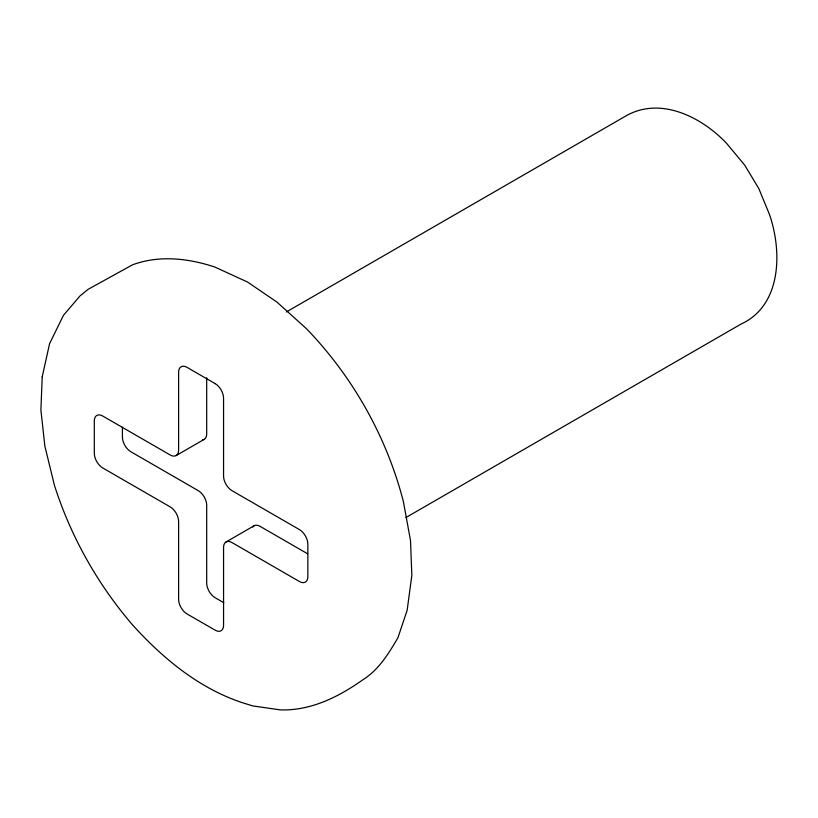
<?xml version="1.0" encoding="UTF-8"?>
<svg xmlns="http://www.w3.org/2000/svg" width="818" height="818" viewBox="0 0 818 818"><rect width="100%" height="100%" fill="white"/><g stroke="black" fill="none" stroke-linecap="round" stroke-linejoin="round"><path stroke-width="1.23" d="M286.372 311.955L625.709 116.044C660.463 95.992 701.875 117.158 726.599 143.375L744.728 165.164L758.848 188.621L769.626 214.878C782.172 251.607 781.763 305.472 740.883 324.153L405.963 517.518M176.136 455.565L204.234 439.348M226.034 541.976L254.122 525.759M307.619 553.796L260.083 526.352A11.922 6.881 60 0 0 252.782 527.007M223.774 602.713L215.134 597.723A11.922 6.881 60 0 1 206.698 583.122L206.698 505.258A11.922 6.881 60 0 0 198.273 490.667L130.839 451.73A11.922 6.881 60 0 1 122.414 437.129L122.414 427.149M206.698 377.722L206.698 433.888A11.922 6.881 60 0 1 202.486 439.879M42.219 376.812L40.9 410.063L44.857 446.086L54.407 485.238C70.788 536.649 97.669 584.41 132.874 625.289L133.835 626.302C165.348 660.913 203.314 691.558 248.948 704.717L252.455 705.873L280.431 709.901C310.85 710.842 338.499 696.987 362.742 679.87C378.795 669.789 388.55 653.735 397.916 637.774L407.149 610.289L411.843 575.33L410.513 540.555L403.417 501.72C386.771 436.924 352.916 376.945 306.546 328.785L276.903 302.046L247.537 282.046L214.868 267.057C188.426 258.263 159.162 254.94 132.506 264.817L88.18 289.296L80.072 295.86L63.467 315.319L49.571 343.703L42.219 376.812M215.134 383.601L187.036 367.374A11.922 6.881 60 0 0 178.61 372.241L178.61 450.104A11.922 6.881 60 0 1 170.175 454.972L102.751 416.045A11.922 6.881 60 0 0 94.315 420.912L94.315 453.356A11.922 6.881 60 0 0 102.751 467.957L170.175 506.884A11.922 6.881 60 0 1 178.61 521.485L178.61 599.349A11.922 6.881 60 0 0 187.036 613.95L215.134 630.167A11.922 6.881 60 0 0 223.559 625.3L223.559 547.436A11.922 6.881 60 0 1 231.985 542.569L299.419 581.506A11.922 6.881 60 0 0 307.854 576.639L307.854 544.195A11.922 6.881 60 0 0 299.419 529.594L231.985 490.667A11.922 6.881 60 0 1 223.559 476.066L223.559 398.202A11.922 6.881 60 0 0 215.134 383.601"/></g></svg>
